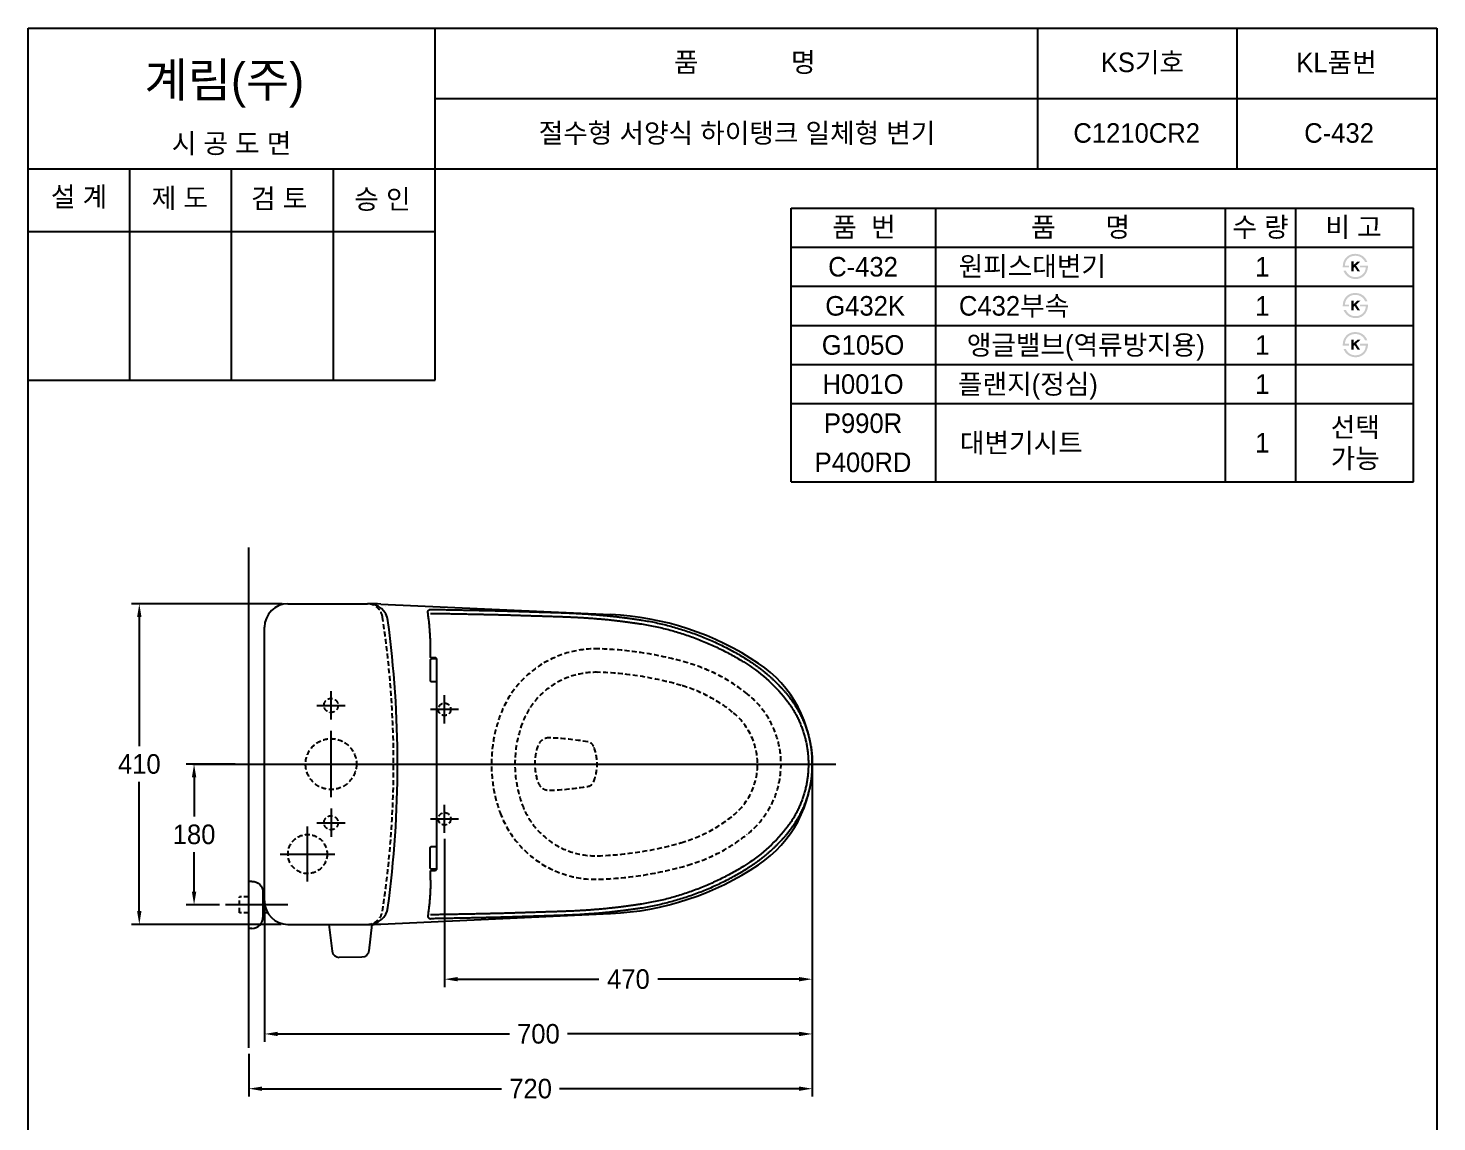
# Model space of a CAD drawing. Header units: millimetres. Extents: x 0 to 1800, y -67 to 2530.
# Drawn here: x 0 to 1800, y 1132 to 2530 of the extents above; entities that cross this region are included whole.
import ezdxf
from ezdxf.enums import TextEntityAlignment as Align
from ezdxf.lldxf.tags import DXFTag

# ---------------------------------------------------------------- set-up
doc = ezdxf.new("R2010")
doc.units = ezdxf.units.MM
doc.linetypes.add('DASHED2', pattern=[9.525, 6.35, -3.175])
for name, color, linetype in [('TEXT', 7, 'Continuous'), ('내부선 및 부속', 4, 'Continuous'), ('도각라인', 255, 'Continuous'), ('외형선', 3, 'Continuous'), ('점선', 6, 'DASHED2'), ('중심선', 1, 'DASHED'), ('치수선', 7, 'Continuous')]:
    doc.layers.add(name, color=color, linetype=linetype)
doc.styles.add('____', font='')
doc.styles.add('타이틀', font='H2GTRM.TTF', dxfattribs={"height": 25})
doc.styles.get('____').set_extended_font_data('굴림')
tags = doc.linetypes.add('DASHDOT', pattern=[70, 31, -13, 13, -13]).pattern_tags.tags
tags[10:11] = [DXFTag(74, 4), DXFTag(75, 0), DXFTag(340, '0'), DXFTag(46, 0.0), DXFTag(50, 0.0), DXFTag(44, 0.0), DXFTag(45, 0.0)]
tags[8:9] = [DXFTag(74, 4), DXFTag(75, 0), DXFTag(340, '0'), DXFTag(46, 0.0), DXFTag(50, 0.0), DXFTag(44, 0.0), DXFTag(45, 0.0)]
tags[6:7] = [DXFTag(74, 4), DXFTag(75, 0), DXFTag(340, '0'), DXFTag(46, 0.0), DXFTag(50, 0.0), DXFTag(44, 0.0), DXFTag(45, 0.0)]
tags[4:5] = [DXFTag(74, 4), DXFTag(75, 0), DXFTag(340, '0'), DXFTag(46, 0.0), DXFTag(50, 0.0), DXFTag(44, 0.0), DXFTag(45, 0.0)]
tags = doc.linetypes.add('DASHED', pattern=[25.72, 12.86, -12.86]).pattern_tags.tags
tags[6:7] = [DXFTag(74, 4), DXFTag(75, 0), DXFTag(340, '0'), DXFTag(46, 0.0), DXFTag(50, 0.0), DXFTag(44, 0.0), DXFTag(45, 0.0)]
tags[4:5] = [DXFTag(74, 4), DXFTag(75, 0), DXFTag(340, '0'), DXFTag(46, 0.0), DXFTag(50, 0.0), DXFTag(44, 0.0), DXFTag(45, 0.0)]
doc.dimstyles.new('MSADIM', dxfattribs={"dimtxt": 33, "dimasz": 17, "dimexe": 10, "dimexo": 7.5, "dimgap": 10, "dimtad": 0, "dimtih": 1, "dimtoh": 1, "dimdec": 0, "dimzin": 1, "dimdsep": 46, "dimtxsty": '____', "dimcen": 11.25, "dimadec": 0, "dimazin": 0, "dimtfac": 1, "dimtdec": 0, "dimtix": 1, "dimtmove": 0, "dimatfit": 3, "dimfxl": 1, "dimtolj": 1, "dimtzin": 1, "dimarcsym": 0})

# ---------------------------------------------------------------- blocks, each defined once
blk = doc.blocks.new('*D13')
at = {"layer": '치수선', "color": 0, "linetype": 'Continuous', "lineweight": -2, "transparency": 16777216}
for p, q in [((264.5, 1589.2), (202, 1589.2)), ((212, 1572.2), (212, 1522.1)), ((212, 1426.2), (212, 1476.4)), ((244.5, 1409.2), (202, 1409.2))]:
    blk.add_line(p, q, dxfattribs=at)
at = {"layer": '치수선', "color": 0, "linetype": 'Continuous', "transparency": 16777216}
for points in [[(209.2, 1572.2), (214.8, 1572.2), (212, 1589.2)], [(209.2, 1426.2), (214.8, 1426.2), (212, 1409.2)]]:
    blk.add_solid(points, dxfattribs=at)
at = {"layer": '치수선', "color": 0, "linetype": 'Continuous', "transparency": 16777216, "insert": (212, 1499.2), "char_height": 25, "attachment_point": 5, "style": '____'}
blk.add_mtext('\\A1;180', dxfattribs=at)
blk = doc.blocks.new('*D7')
at = {"layer": '치수선', "color": 0, "linetype": 'Continuous', "lineweight": -2, "transparency": 16777216}
for p, q in [((324.5, 1794.2), (132, 1794.2)), ((142, 1777.2), (142, 1612.1)), ((142, 1401.2), (142, 1566.4)), ((323.1, 1384.2), (132, 1384.2))]:
    blk.add_line(p, q, dxfattribs=at)
at = {"layer": '치수선', "color": 0, "linetype": 'Continuous', "transparency": 16777216}
for points in [[(139.2, 1777.2), (144.8, 1777.2), (142, 1794.2)], [(139.2, 1401.2), (144.8, 1401.2), (142, 1384.2)]]:
    blk.add_solid(points, dxfattribs=at)
at = {"layer": '치수선', "color": 0, "linetype": 'Continuous', "transparency": 16777216, "insert": (142, 1589.2), "char_height": 25, "attachment_point": 5, "style": '____'}
blk.add_mtext('\\A1;410', dxfattribs=at)
blk = doc.blocks.new('*D8')
at = {"layer": '치수선', "color": 0, "linetype": 'Continuous', "lineweight": -2, "transparency": 16777216}
for p, q in [((1002, 1581.7), (1002, 1304.2)), ((532, 1493.7), (532, 1304.2)), ((549, 1314.2), (729.3, 1314.2)), ((985, 1314.2), (804.7, 1314.2))]:
    blk.add_line(p, q, dxfattribs=at)
at = {"layer": '치수선', "color": 0, "linetype": 'Continuous', "transparency": 16777216}
for points in [[(549, 1317), (549, 1311.4), (532, 1314.2)], [(985, 1317), (985, 1311.4), (1002, 1314.2)]]:
    blk.add_solid(points, dxfattribs=at)
at = {"layer": '치수선', "color": 0, "linetype": 'Continuous', "transparency": 16777216, "insert": (767, 1314.2), "char_height": 25, "attachment_point": 5, "style": '____'}
blk.add_mtext('\\A1;470', dxfattribs=at)
blk = doc.blocks.new('*D9')
at = {"layer": '치수선', "color": 0, "linetype": 'Continuous', "lineweight": -2, "transparency": 16777216}
for p, q in [((1002, 1581.7), (1002, 1234.2)), ((302, 1406.7), (302, 1234.2)), ((319, 1244.2), (614.9, 1244.2)), ((985, 1244.2), (689.1, 1244.2))]:
    blk.add_line(p, q, dxfattribs=at)
at = {"layer": '치수선', "color": 0, "linetype": 'Continuous', "transparency": 16777216}
for points in [[(319, 1247), (319, 1241.4), (302, 1244.2)], [(985, 1247), (985, 1241.4), (1002, 1244.2)]]:
    blk.add_solid(points, dxfattribs=at)
at = {"layer": '치수선', "color": 0, "linetype": 'Continuous', "transparency": 16777216, "insert": (652, 1244.2), "char_height": 25, "attachment_point": 5, "style": '____'}
blk.add_mtext('\\A1;700', dxfattribs=at)
blk = doc.blocks.new('*D10')
at = {"layer": '치수선', "color": 0, "linetype": 'Continuous', "lineweight": -2, "transparency": 16777216}
for p, q in [((1002, 1581.7), (1002, 1164.2)), ((282, 1218.9), (282, 1164.2)), ((299, 1174.2), (604.9, 1174.2)), ((985, 1174.2), (679.1, 1174.2))]:
    blk.add_line(p, q, dxfattribs=at)
at = {"layer": '치수선', "color": 0, "linetype": 'Continuous', "transparency": 16777216}
for points in [[(299, 1177), (299, 1171.4), (282, 1174.2)], [(985, 1177), (985, 1171.4), (1002, 1174.2)]]:
    blk.add_solid(points, dxfattribs=at)
at = {"layer": '치수선', "color": 0, "linetype": 'Continuous', "transparency": 16777216, "insert": (642, 1174.2), "char_height": 25, "attachment_point": 5, "style": '____'}
blk.add_mtext('\\A1;720', dxfattribs=at)

msp = doc.modelspace()

# ---------------------------------------------------------------- hatches: boundary and pattern name
at = {"layer": 'TEXT'}
for points in [[(1679.9, 2224.2), (1679.8, 2224.6), (1679.8, 2225), (1679.8, 2225.4), (1679.8, 2225.8), (1679.8, 2226.2), (1679.9, 2226.6), (1679.9, 2227), (1679.9, 2227.4), (1680, 2227.8), (1680, 2228.2), (1680.1, 2228.6), (1680.2, 2229), (1680.3, 2229.4), (1680.4, 2229.8), (1680.5, 2230.1), (1680.6, 2230.5), (1680.7, 2230.9), (1680.8, 2231.3), (1681, 2231.7), (1681.1, 2232), (1681.3, 2232.4), (1681.4, 2232.7), (1681.6, 2233.1), (1681.8, 2233.4), (1682, 2233.8), (1682.1, 2234.1), (1682.4, 2234.4), (1682.6, 2234.8), (1682.8, 2235.1), (1683, 2235.4), (1683.2, 2235.7), (1683.8, 2236.3), (1684, 2236.6), (1684.3, 2236.9), (1684.6, 2237.2), (1684.9, 2237.5), (1685.2, 2237.8), (1685.5, 2238), (1685.8, 2238.3), (1686.1, 2238.5), (1686.4, 2238.7), (1686.8, 2239), (1687.1, 2239.2), (1687.4, 2239.4), (1687.8, 2239.6), (1688.2, 2239.8), (1688.5, 2239.9), (1688.9, 2240.1), (1689.3, 2240.3), (1689.7, 2240.5), (1690.2, 2240.6), (1690.6, 2240.7), (1691, 2240.9), (1691.5, 2241), (1691.9, 2241.1), (1692.4, 2241.2), (1692.8, 2241.2), (1693.3, 2241.3), (1693.8, 2241.4), (1694.2, 2241.4), (1694.7, 2241.4), (1695.2, 2241.5), (1695.7, 2241.5), (1696.5, 2241.5), (1696.8, 2241.4), (1697.2, 2241.4), (1697.6, 2241.4), (1697.9, 2241.3), (1698.3, 2241.3), (1698.6, 2241.2), (1699, 2241.2), (1699.3, 2241.1), (1699.7, 2241), (1700, 2241), (1700.4, 2240.9), (1700.7, 2240.8), (1701, 2240.7), (1701.4, 2240.6), (1701.7, 2240.5), (1702, 2240.4), (1702.3, 2240.2), (1702.6, 2240.1), (1702.9, 2240), (1703.2, 2239.8), (1703.5, 2239.7), (1703.8, 2239.5), (1704.1, 2239.4), (1704.4, 2239.2), (1704.7, 2239), (1705, 2238.9), (1705.2, 2238.7), (1705.5, 2238.5), (1705.8, 2238.3), (1706.1, 2238.1), (1706.5, 2237.7), (1706.9, 2237.4), (1707.3, 2237), (1707.7, 2236.6), (1708, 2236.2), (1708.4, 2235.8), (1708.7, 2235.4), (1709.1, 2234.9), (1709.4, 2234.5), (1709.7, 2234), (1710, 2233.5), (1710.3, 2233), (1710.5, 2232.5), (1710.8, 2232), (1711, 2231.5), (1711.3, 2230.9), (1711.3, 2230.9), (1708.2, 2230.9), (1708.2, 2230.9), (1708.1, 2231.1), (1708, 2231.3), (1708, 2231.4), (1707.9, 2231.6), (1707.8, 2231.8), (1707.7, 2232), (1707.7, 2232.1), (1707.6, 2232.3), (1707.5, 2232.5), (1707.4, 2232.6), (1707.3, 2232.8), (1707.2, 2233), (1707.1, 2233.1), (1707, 2233.3), (1706.9, 2233.5), (1706.7, 2233.6), (1706.6, 2233.8), (1706.5, 2233.9), (1706.2, 2234.3), (1705.9, 2234.6), (1705.6, 2234.9), (1705.3, 2235.2), (1705, 2235.5), (1704.7, 2235.8), (1704.3, 2236.1), (1704.1, 2236.3), (1703.8, 2236.4), (1703.6, 2236.6), (1703.4, 2236.8), (1703.1, 2236.9), (1702.9, 2237.1), (1702.6, 2237.2), (1702.4, 2237.4), (1702.2, 2237.5), (1701.9, 2237.6), (1701.7, 2237.7), (1701.4, 2237.8), (1701.2, 2238), (1700.9, 2238.1), (1700.6, 2238.2), (1700.4, 2238.3), (1700.1, 2238.3), (1699.9, 2238.4), (1699.6, 2238.5), (1699.3, 2238.6), (1699.1, 2238.6), (1698.8, 2238.7), (1698.5, 2238.7), (1698.2, 2238.8), (1698, 2238.8), (1697.7, 2238.9), (1697.4, 2238.9), (1697.1, 2238.9), (1696.8, 2239), (1696.5, 2239), (1696.3, 2239), (1696, 2239), (1695.6, 2239), (1695.3, 2239), (1694.9, 2238.9), (1694.6, 2238.9), (1694.3, 2238.9), (1693.9, 2238.9), (1693.6, 2238.8), (1693.3, 2238.8), (1693, 2238.7), (1692.7, 2238.7), (1692.3, 2238.6), (1692, 2238.5), (1691.7, 2238.4), (1691.4, 2238.3), (1691.1, 2238.2), (1690.9, 2238.1), (1690.6, 2238), (1690.3, 2237.9), (1690, 2237.8), (1689.7, 2237.7), (1689.4, 2237.5), (1689.2, 2237.4), (1688.9, 2237.3), (1688.7, 2237.1), (1688.4, 2236.9), (1688.1, 2236.8), (1687.9, 2236.6), (1687.6, 2236.4), (1687.4, 2236.2), (1687.2, 2236), (1686.9, 2235.8), (1686.7, 2235.6), (1686.5, 2235.4), (1686.2, 2235.2), (1686, 2235), (1685.8, 2234.7), (1685.6, 2234.5), (1685.4, 2234.3), (1685.2, 2234), (1685, 2233.8), (1684.8, 2233.5), (1684.7, 2233.3), (1684.5, 2233), (1684.3, 2232.7), (1684.2, 2232.5), (1684, 2232.2), (1683.9, 2231.9), (1683.8, 2231.6), (1683.7, 2231.3), (1683.5, 2231.1), (1683.4, 2230.8), (1683.3, 2230.5), (1683.2, 2230.2), (1683.1, 2229.8), (1683, 2229.5), (1683, 2229.2), (1682.9, 2228.9), (1682.8, 2228.6), (1682.8, 2228.2), (1682.7, 2227.9), (1682.7, 2227.6), (1682.7, 2227.2), (1682.6, 2226.9), (1682.6, 2226.5), (1682.6, 2226.5), (1687.8, 2226.5), (1687.8, 2226.5), (1687.8, 2226.5), (1687.8, 2224.2), (1687.8, 2224.2), (1687.8, 2224.2), (1679.9, 2224.2)], [(1712, 2226.5), (1712, 2226.1), (1712, 2225.6), (1712, 2225.2), (1712, 2224.8), (1711.9, 2224.3), (1711.9, 2223.9), (1711.9, 2223.5), (1711.8, 2223.1), (1711.7, 2222.7), (1711.6, 2222.2), (1711.6, 2221.8), (1711.5, 2221.4), (1711.3, 2221), (1711.2, 2220.6), (1711.1, 2220.2), (1711, 2219.8), (1710.8, 2219.4), (1710.7, 2219), (1710.5, 2218.7), (1710.4, 2218.3), (1710.2, 2217.9), (1710, 2217.6), (1709.8, 2217.2), (1709.6, 2216.9), (1709.4, 2216.5), (1709.2, 2216.2), (1709, 2215.9), (1708.8, 2215.5), (1708.5, 2215.2), (1708.3, 2214.9), (1708, 2214.6), (1707.8, 2214.3), (1707.5, 2214), (1707.2, 2213.7), (1707, 2213.5), (1706.7, 2213.2), (1706.4, 2212.9), (1706.1, 2212.7), (1705.8, 2212.4), (1705.5, 2212.2), (1705.2, 2212), (1704.8, 2211.8), (1704.5, 2211.6), (1704.2, 2211.4), (1703.8, 2211.2), (1703.5, 2211), (1703.1, 2210.8), (1702.8, 2210.7), (1702.4, 2210.5), (1702.1, 2210.3), (1701.7, 2210.2), (1701.3, 2210.1), (1700.9, 2209.9), (1700.5, 2209.8), (1700.2, 2209.7), (1699.8, 2209.6), (1699.4, 2209.6), (1699, 2209.5), (1698.6, 2209.4), (1698.2, 2209.4), (1697.8, 2209.4), (1697.4, 2209.3), (1697, 2209.3), (1696.6, 2209.3), (1695.9, 2209.3), (1695.3, 2209.3), (1694.6, 2209.4), (1694, 2209.5), (1693.3, 2209.5), (1693, 2209.6), (1692.7, 2209.7), (1692.4, 2209.7), (1692.1, 2209.8), (1691.8, 2209.9), (1691.5, 2209.9), (1691.2, 2210), (1691, 2210.1), (1690.7, 2210.2), (1690.4, 2210.3), (1690.1, 2210.4), (1689.8, 2210.5), (1689.5, 2210.6), (1689.3, 2210.7), (1689, 2210.9), (1688.7, 2211), (1688.5, 2211.1), (1688.2, 2211.3), (1687.9, 2211.4), (1687.7, 2211.6), (1687.4, 2211.7), (1686.9, 2212), (1686.6, 2212.2), (1686.4, 2212.4), (1686.1, 2212.6), (1685.9, 2212.8), (1685.6, 2213), (1685.4, 2213.2), (1685.1, 2213.4), (1684.9, 2213.6), (1684.7, 2213.8), (1684.5, 2214.1), (1684.2, 2214.3), (1684, 2214.5), (1683.8, 2214.8), (1683.6, 2215), (1683.4, 2215.2), (1683.2, 2215.5), (1683, 2215.8), (1682.8, 2216), (1682.6, 2216.3), (1682.5, 2216.6), (1682.3, 2216.8), (1682.1, 2217.1), (1681.9, 2217.4), (1681.8, 2217.7), (1681.6, 2218), (1681.5, 2218.3), (1681.3, 2218.6), (1681, 2219.2), (1680.8, 2219.9), (1680.8, 2219.9), (1683.7, 2219.9), (1683.7, 2219.9), (1683.9, 2219.4), (1684.2, 2219), (1684.4, 2218.6), (1684.6, 2218.2), (1684.9, 2217.9), (1685.1, 2217.5), (1685.4, 2217.1), (1685.7, 2216.8), (1685.9, 2216.5), (1686.2, 2216.1), (1686.5, 2215.8), (1686.8, 2215.5), (1687.1, 2215.2), (1687.4, 2215), (1687.7, 2214.7), (1688, 2214.5), (1688.2, 2214.3), (1688.4, 2214.1), (1688.7, 2214), (1688.9, 2213.8), (1689.1, 2213.7), (1689.4, 2213.5), (1689.6, 2213.4), (1689.9, 2213.2), (1690.1, 2213.1), (1690.4, 2213), (1690.6, 2212.9), (1690.9, 2212.8), (1691.1, 2212.7), (1691.4, 2212.6), (1691.7, 2212.5), (1691.9, 2212.4), (1692.2, 2212.3), (1692.5, 2212.3), (1692.7, 2212.2), (1693, 2212.1), (1693.3, 2212.1), (1693.6, 2212), (1693.9, 2212), (1694.2, 2212), (1694.5, 2211.9), (1694.8, 2211.9), (1695.1, 2211.9), (1695.4, 2211.9), (1695.7, 2211.9), (1696, 2211.9), (1696.3, 2211.9), (1697.1, 2211.9), (1697.4, 2211.9), (1697.7, 2212), (1698, 2212), (1698.2, 2212), (1698.5, 2212), (1698.7, 2212.1), (1699, 2212.1), (1699.3, 2212.2), (1699.5, 2212.2), (1699.8, 2212.3), (1700, 2212.4), (1700.3, 2212.5), (1700.5, 2212.5), (1700.8, 2212.6), (1701, 2212.7), (1701.3, 2212.8), (1701.5, 2212.9), (1701.8, 2213), (1702, 2213.1), (1702.3, 2213.3), (1702.5, 2213.4), (1702.7, 2213.5), (1703, 2213.7), (1703.2, 2213.8), (1703.4, 2213.9), (1703.7, 2214.1), (1703.9, 2214.3), (1704.1, 2214.4), (1704.3, 2214.6), (1704.6, 2214.8), (1704.8, 2215), (1705.1, 2215.2), (1705.3, 2215.4), (1705.6, 2215.7), (1705.8, 2215.9), (1706, 2216.1), (1706.2, 2216.4), (1706.4, 2216.6), (1706.6, 2216.9), (1706.8, 2217.1), (1707, 2217.4), (1707.2, 2217.7), (1707.3, 2218), (1707.5, 2218.2), (1707.7, 2218.5), (1707.8, 2218.8), (1708, 2219.1), (1708.1, 2219.4), (1708.2, 2219.7), (1708.3, 2220), (1708.4, 2220.4), (1708.6, 2220.7), (1708.7, 2221), (1708.7, 2221.3), (1708.8, 2221.7), (1708.9, 2222), (1709, 2222.4), (1709, 2222.7), (1709.1, 2223.1), (1709.1, 2223.4), (1709.2, 2223.8), (1709.2, 2224.2), (1709.2, 2224.2), (1701.8, 2224.2), (1701.8, 2224.2), (1701.8, 2224.2), (1701.8, 2226.5), (1701.8, 2226.5), (1701.8, 2226.5), (1712, 2226.5)], [(1693.6, 2227.2), (1698.4, 2231.6), (1702.3, 2231.6), (1696.9, 2226.6), (1701.9, 2219.1), (1698.6, 2219.1), (1695, 2224.8), (1693.6, 2223.6), (1693.6, 2219.1), (1690.7, 2219.1), (1690.7, 2231.7), (1693.6, 2231.7)], [(1679.9, 2174.2), (1679.8, 2174.6), (1679.8, 2175), (1679.8, 2175.4), (1679.8, 2175.8), (1679.8, 2176.2), (1679.9, 2176.6), (1679.9, 2177), (1679.9, 2177.4), (1680, 2177.8), (1680, 2178.2), (1680.1, 2178.6), (1680.2, 2179), (1680.3, 2179.4), (1680.4, 2179.8), (1680.5, 2180.1), (1680.6, 2180.5), (1680.7, 2180.9), (1680.8, 2181.3), (1681, 2181.7), (1681.1, 2182), (1681.3, 2182.4), (1681.4, 2182.7), (1681.6, 2183.1), (1681.8, 2183.4), (1682, 2183.8), (1682.1, 2184.1), (1682.4, 2184.4), (1682.6, 2184.8), (1682.8, 2185.1), (1683, 2185.4), (1683.2, 2185.7), (1683.8, 2186.3), (1684, 2186.6), (1684.3, 2186.9), (1684.6, 2187.2), (1684.9, 2187.5), (1685.2, 2187.8), (1685.5, 2188), (1685.8, 2188.3), (1686.1, 2188.5), (1686.4, 2188.7), (1686.8, 2189), (1687.1, 2189.2), (1687.4, 2189.4), (1687.8, 2189.6), (1688.2, 2189.8), (1688.5, 2189.9), (1688.9, 2190.1), (1689.3, 2190.3), (1689.7, 2190.5), (1690.2, 2190.6), (1690.6, 2190.7), (1691, 2190.9), (1691.5, 2191), (1691.9, 2191.1), (1692.4, 2191.2), (1692.8, 2191.2), (1693.3, 2191.3), (1693.8, 2191.4), (1694.2, 2191.4), (1694.7, 2191.4), (1695.2, 2191.5), (1695.7, 2191.5), (1696.5, 2191.5), (1696.8, 2191.4), (1697.2, 2191.4), (1697.6, 2191.4), (1697.9, 2191.3), (1698.3, 2191.3), (1698.6, 2191.2), (1699, 2191.2), (1699.3, 2191.1), (1699.7, 2191), (1700, 2191), (1700.4, 2190.9), (1700.7, 2190.8), (1701, 2190.7), (1701.4, 2190.6), (1701.7, 2190.5), (1702, 2190.4), (1702.3, 2190.2), (1702.6, 2190.1), (1702.9, 2190), (1703.2, 2189.8), (1703.5, 2189.7), (1703.8, 2189.5), (1704.1, 2189.4), (1704.4, 2189.2), (1704.7, 2189), (1705, 2188.9), (1705.2, 2188.7), (1705.5, 2188.5), (1705.8, 2188.3), (1706.1, 2188.1), (1706.5, 2187.7), (1706.9, 2187.4), (1707.3, 2187), (1707.7, 2186.6), (1708, 2186.2), (1708.4, 2185.8), (1708.7, 2185.4), (1709.1, 2184.9), (1709.4, 2184.5), (1709.7, 2184), (1710, 2183.5), (1710.3, 2183), (1710.5, 2182.5), (1710.8, 2182), (1711, 2181.5), (1711.3, 2180.9), (1711.3, 2180.9), (1708.2, 2180.9), (1708.2, 2180.9), (1708.1, 2181.1), (1708, 2181.3), (1708, 2181.4), (1707.9, 2181.6), (1707.8, 2181.8), (1707.7, 2182), (1707.7, 2182.1), (1707.6, 2182.3), (1707.5, 2182.5), (1707.4, 2182.6), (1707.3, 2182.8), (1707.2, 2183), (1707.1, 2183.1), (1707, 2183.3), (1706.9, 2183.5), (1706.7, 2183.6), (1706.6, 2183.8), (1706.5, 2183.9), (1706.2, 2184.3), (1705.9, 2184.6), (1705.6, 2184.9), (1705.3, 2185.2), (1705, 2185.5), (1704.7, 2185.8), (1704.3, 2186.1), (1704.1, 2186.3), (1703.8, 2186.4), (1703.6, 2186.6), (1703.4, 2186.8), (1703.1, 2186.9), (1702.9, 2187.1), (1702.6, 2187.2), (1702.4, 2187.4), (1702.2, 2187.5), (1701.9, 2187.6), (1701.7, 2187.7), (1701.4, 2187.8), (1701.2, 2188), (1700.9, 2188.1), (1700.6, 2188.2), (1700.4, 2188.3), (1700.1, 2188.3), (1699.9, 2188.4), (1699.6, 2188.5), (1699.3, 2188.6), (1699.1, 2188.6), (1698.8, 2188.7), (1698.5, 2188.7), (1698.2, 2188.8), (1698, 2188.8), (1697.7, 2188.9), (1697.4, 2188.9), (1697.1, 2188.9), (1696.8, 2189), (1696.5, 2189), (1696.3, 2189), (1696, 2189), (1695.6, 2189), (1695.3, 2189), (1694.9, 2188.9), (1694.6, 2188.9), (1694.3, 2188.9), (1693.9, 2188.9), (1693.6, 2188.8), (1693.3, 2188.8), (1693, 2188.7), (1692.7, 2188.7), (1692.3, 2188.6), (1692, 2188.5), (1691.7, 2188.4), (1691.4, 2188.3), (1691.1, 2188.2), (1690.9, 2188.1), (1690.6, 2188), (1690.3, 2187.9), (1690, 2187.8), (1689.7, 2187.7), (1689.4, 2187.5), (1689.2, 2187.4), (1688.9, 2187.3), (1688.7, 2187.1), (1688.4, 2186.9), (1688.1, 2186.8), (1687.9, 2186.6), (1687.6, 2186.4), (1687.4, 2186.2), (1687.2, 2186), (1686.9, 2185.8), (1686.7, 2185.6), (1686.5, 2185.4), (1686.2, 2185.2), (1686, 2185), (1685.8, 2184.7), (1685.6, 2184.5), (1685.4, 2184.3), (1685.2, 2184), (1685, 2183.8), (1684.8, 2183.5), (1684.7, 2183.3), (1684.5, 2183), (1684.3, 2182.7), (1684.2, 2182.5), (1684, 2182.2), (1683.9, 2181.9), (1683.8, 2181.6), (1683.7, 2181.3), (1683.5, 2181.1), (1683.4, 2180.8), (1683.3, 2180.5), (1683.2, 2180.2), (1683.1, 2179.8), (1683, 2179.5), (1683, 2179.2), (1682.9, 2178.9), (1682.8, 2178.6), (1682.8, 2178.2), (1682.7, 2177.9), (1682.7, 2177.6), (1682.7, 2177.2), (1682.6, 2176.9), (1682.6, 2176.5), (1682.6, 2176.5), (1687.8, 2176.5), (1687.8, 2176.5), (1687.8, 2176.5), (1687.8, 2174.2), (1687.8, 2174.2), (1687.8, 2174.2), (1679.9, 2174.2)], [(1693.6, 2177.2), (1698.4, 2181.6), (1702.3, 2181.6), (1696.9, 2176.6), (1701.9, 2169.1), (1698.6, 2169.1), (1695, 2174.8), (1693.6, 2173.6), (1693.6, 2169.1), (1690.7, 2169.1), (1690.7, 2181.7), (1693.6, 2181.7)], [(1712, 2176.5), (1712, 2176.1), (1712, 2175.6), (1712, 2175.2), (1712, 2174.8), (1711.9, 2174.3), (1711.9, 2173.9), (1711.9, 2173.5), (1711.8, 2173.1), (1711.7, 2172.7), (1711.6, 2172.2), (1711.6, 2171.8), (1711.5, 2171.4), (1711.3, 2171), (1711.2, 2170.6), (1711.1, 2170.2), (1711, 2169.8), (1710.8, 2169.4), (1710.7, 2169), (1710.5, 2168.7), (1710.4, 2168.3), (1710.2, 2167.9), (1710, 2167.6), (1709.8, 2167.2), (1709.6, 2166.9), (1709.4, 2166.5), (1709.2, 2166.2), (1709, 2165.9), (1708.8, 2165.5), (1708.5, 2165.2), (1708.3, 2164.9), (1708, 2164.6), (1707.8, 2164.3), (1707.5, 2164), (1707.2, 2163.7), (1707, 2163.5), (1706.7, 2163.2), (1706.4, 2162.9), (1706.1, 2162.7), (1705.8, 2162.4), (1705.5, 2162.2), (1705.2, 2162), (1704.8, 2161.8), (1704.5, 2161.6), (1704.2, 2161.4), (1703.8, 2161.2), (1703.5, 2161), (1703.1, 2160.8), (1702.8, 2160.7), (1702.4, 2160.5), (1702.1, 2160.3), (1701.7, 2160.2), (1701.3, 2160.1), (1700.9, 2159.9), (1700.5, 2159.8), (1700.2, 2159.7), (1699.8, 2159.6), (1699.4, 2159.6), (1699, 2159.5), (1698.6, 2159.4), (1698.2, 2159.4), (1697.8, 2159.4), (1697.4, 2159.3), (1697, 2159.3), (1696.6, 2159.3), (1695.9, 2159.3), (1695.3, 2159.3), (1694.6, 2159.4), (1694, 2159.5), (1693.3, 2159.5), (1693, 2159.6), (1692.7, 2159.7), (1692.4, 2159.7), (1692.1, 2159.8), (1691.8, 2159.9), (1691.5, 2159.9), (1691.2, 2160), (1691, 2160.1), (1690.7, 2160.2), (1690.4, 2160.3), (1690.1, 2160.4), (1689.8, 2160.5), (1689.5, 2160.6), (1689.3, 2160.7), (1689, 2160.9), (1688.7, 2161), (1688.5, 2161.1), (1688.2, 2161.3), (1687.9, 2161.4), (1687.7, 2161.6), (1687.4, 2161.7), (1686.9, 2162), (1686.6, 2162.2), (1686.4, 2162.4), (1686.1, 2162.6), (1685.9, 2162.8), (1685.6, 2163), (1685.4, 2163.2), (1685.1, 2163.4), (1684.9, 2163.6), (1684.7, 2163.8), (1684.5, 2164.1), (1684.2, 2164.3), (1684, 2164.5), (1683.8, 2164.8), (1683.6, 2165), (1683.4, 2165.2), (1683.2, 2165.5), (1683, 2165.8), (1682.8, 2166), (1682.6, 2166.3), (1682.5, 2166.6), (1682.3, 2166.8), (1682.1, 2167.1), (1681.9, 2167.4), (1681.8, 2167.7), (1681.6, 2168), (1681.5, 2168.3), (1681.3, 2168.6), (1681, 2169.2), (1680.8, 2169.9), (1680.8, 2169.9), (1683.7, 2169.9), (1683.7, 2169.9), (1683.9, 2169.4), (1684.2, 2169), (1684.4, 2168.6), (1684.6, 2168.2), (1684.9, 2167.9), (1685.1, 2167.5), (1685.4, 2167.1), (1685.7, 2166.8), (1685.9, 2166.5), (1686.2, 2166.1), (1686.5, 2165.8), (1686.8, 2165.5), (1687.1, 2165.2), (1687.4, 2165), (1687.7, 2164.7), (1688, 2164.5), (1688.2, 2164.3), (1688.4, 2164.1), (1688.7, 2164), (1688.9, 2163.8), (1689.1, 2163.7), (1689.4, 2163.5), (1689.6, 2163.4), (1689.9, 2163.2), (1690.1, 2163.1), (1690.4, 2163), (1690.6, 2162.9), (1690.9, 2162.8), (1691.1, 2162.7), (1691.4, 2162.6), (1691.7, 2162.5), (1691.9, 2162.4), (1692.2, 2162.3), (1692.5, 2162.3), (1692.7, 2162.2), (1693, 2162.1), (1693.3, 2162.1), (1693.6, 2162), (1693.9, 2162), (1694.2, 2162), (1694.5, 2161.9), (1694.8, 2161.9), (1695.1, 2161.9), (1695.4, 2161.9), (1695.7, 2161.9), (1696, 2161.9), (1696.3, 2161.9), (1697.1, 2161.9), (1697.4, 2161.9), (1697.7, 2162), (1698, 2162), (1698.2, 2162), (1698.5, 2162), (1698.7, 2162.1), (1699, 2162.1), (1699.3, 2162.2), (1699.5, 2162.2), (1699.8, 2162.3), (1700, 2162.4), (1700.3, 2162.5), (1700.5, 2162.5), (1700.8, 2162.6), (1701, 2162.7), (1701.3, 2162.8), (1701.5, 2162.9), (1701.8, 2163), (1702, 2163.1), (1702.3, 2163.3), (1702.5, 2163.4), (1702.7, 2163.5), (1703, 2163.7), (1703.2, 2163.8), (1703.4, 2163.9), (1703.7, 2164.1), (1703.9, 2164.3), (1704.1, 2164.4), (1704.3, 2164.6), (1704.6, 2164.8), (1704.8, 2165), (1705.1, 2165.2), (1705.3, 2165.4), (1705.6, 2165.7), (1705.8, 2165.9), (1706, 2166.1), (1706.2, 2166.4), (1706.4, 2166.6), (1706.6, 2166.9), (1706.8, 2167.1), (1707, 2167.4), (1707.2, 2167.7), (1707.3, 2168), (1707.5, 2168.2), (1707.7, 2168.5), (1707.8, 2168.8), (1708, 2169.1), (1708.1, 2169.4), (1708.2, 2169.7), (1708.3, 2170), (1708.4, 2170.4), (1708.6, 2170.7), (1708.7, 2171), (1708.7, 2171.3), (1708.8, 2171.7), (1708.9, 2172), (1709, 2172.4), (1709, 2172.7), (1709.1, 2173.1), (1709.1, 2173.4), (1709.2, 2173.8), (1709.2, 2174.2), (1709.2, 2174.2), (1701.8, 2174.2), (1701.8, 2174.2), (1701.8, 2174.2), (1701.8, 2176.5), (1701.8, 2176.5), (1701.8, 2176.5), (1712, 2176.5)], [(1679.9, 2124.2), (1679.8, 2124.6), (1679.8, 2125), (1679.8, 2125.4), (1679.8, 2125.8), (1679.8, 2126.2), (1679.9, 2126.6), (1679.9, 2127), (1679.9, 2127.4), (1680, 2127.8), (1680, 2128.2), (1680.1, 2128.6), (1680.2, 2129), (1680.3, 2129.4), (1680.4, 2129.8), (1680.5, 2130.1), (1680.6, 2130.5), (1680.7, 2130.9), (1680.8, 2131.3), (1681, 2131.7), (1681.1, 2132), (1681.3, 2132.4), (1681.4, 2132.7), (1681.6, 2133.1), (1681.8, 2133.4), (1682, 2133.8), (1682.1, 2134.1), (1682.4, 2134.4), (1682.6, 2134.8), (1682.8, 2135.1), (1683, 2135.4), (1683.2, 2135.7), (1683.8, 2136.3), (1684, 2136.6), (1684.3, 2136.9), (1684.6, 2137.2), (1684.9, 2137.5), (1685.2, 2137.8), (1685.5, 2138), (1685.8, 2138.3), (1686.1, 2138.5), (1686.4, 2138.7), (1686.8, 2139), (1687.1, 2139.2), (1687.4, 2139.4), (1687.8, 2139.6), (1688.2, 2139.8), (1688.5, 2139.9), (1688.9, 2140.1), (1689.3, 2140.3), (1689.7, 2140.5), (1690.2, 2140.6), (1690.6, 2140.7), (1691, 2140.9), (1691.5, 2141), (1691.9, 2141.1), (1692.4, 2141.2), (1692.8, 2141.2), (1693.3, 2141.3), (1693.8, 2141.4), (1694.2, 2141.4), (1694.7, 2141.4), (1695.2, 2141.5), (1695.7, 2141.5), (1696.5, 2141.5), (1696.8, 2141.4), (1697.2, 2141.4), (1697.6, 2141.4), (1697.9, 2141.3), (1698.3, 2141.3), (1698.6, 2141.2), (1699, 2141.2), (1699.3, 2141.1), (1699.7, 2141), (1700, 2141), (1700.4, 2140.9), (1700.7, 2140.8), (1701, 2140.7), (1701.4, 2140.6), (1701.7, 2140.5), (1702, 2140.4), (1702.3, 2140.2), (1702.6, 2140.1), (1702.9, 2140), (1703.2, 2139.8), (1703.5, 2139.7), (1703.8, 2139.5), (1704.1, 2139.4), (1704.4, 2139.2), (1704.7, 2139), (1705, 2138.9), (1705.2, 2138.7), (1705.5, 2138.5), (1705.8, 2138.3), (1706.1, 2138.1), (1706.5, 2137.7), (1706.9, 2137.4), (1707.3, 2137), (1707.7, 2136.6), (1708, 2136.2), (1708.4, 2135.8), (1708.7, 2135.4), (1709.1, 2134.9), (1709.4, 2134.5), (1709.7, 2134), (1710, 2133.5), (1710.3, 2133), (1710.5, 2132.5), (1710.8, 2132), (1711, 2131.5), (1711.3, 2130.9), (1711.3, 2130.9), (1708.2, 2130.9), (1708.2, 2130.9), (1708.1, 2131.1), (1708, 2131.3), (1708, 2131.4), (1707.9, 2131.6), (1707.8, 2131.8), (1707.7, 2132), (1707.7, 2132.1), (1707.6, 2132.3), (1707.5, 2132.5), (1707.4, 2132.6), (1707.3, 2132.8), (1707.2, 2133), (1707.1, 2133.1), (1707, 2133.3), (1706.9, 2133.5), (1706.7, 2133.6), (1706.6, 2133.8), (1706.5, 2133.9), (1706.2, 2134.3), (1705.9, 2134.6), (1705.6, 2134.9), (1705.3, 2135.2), (1705, 2135.5), (1704.7, 2135.8), (1704.3, 2136.1), (1704.1, 2136.3), (1703.8, 2136.4), (1703.6, 2136.6), (1703.4, 2136.8), (1703.1, 2136.9), (1702.9, 2137.1), (1702.6, 2137.2), (1702.4, 2137.4), (1702.2, 2137.5), (1701.9, 2137.6), (1701.7, 2137.7), (1701.4, 2137.8), (1701.2, 2138), (1700.9, 2138.1), (1700.6, 2138.2), (1700.4, 2138.3), (1700.1, 2138.3), (1699.9, 2138.4), (1699.6, 2138.5), (1699.3, 2138.6), (1699.1, 2138.6), (1698.8, 2138.7), (1698.5, 2138.7), (1698.2, 2138.8), (1698, 2138.8), (1697.7, 2138.9), (1697.4, 2138.9), (1697.1, 2138.9), (1696.8, 2139), (1696.5, 2139), (1696.3, 2139), (1696, 2139), (1695.6, 2139), (1695.3, 2139), (1694.9, 2138.9), (1694.6, 2138.9), (1694.3, 2138.9), (1693.9, 2138.9), (1693.6, 2138.8), (1693.3, 2138.8), (1693, 2138.7), (1692.7, 2138.7), (1692.3, 2138.6), (1692, 2138.5), (1691.7, 2138.4), (1691.4, 2138.3), (1691.1, 2138.2), (1690.9, 2138.1), (1690.6, 2138), (1690.3, 2137.9), (1690, 2137.8), (1689.7, 2137.7), (1689.4, 2137.5), (1689.2, 2137.4), (1688.9, 2137.3), (1688.7, 2137.1), (1688.4, 2136.9), (1688.1, 2136.8), (1687.9, 2136.6), (1687.6, 2136.4), (1687.4, 2136.2), (1687.2, 2136), (1686.9, 2135.8), (1686.7, 2135.6), (1686.5, 2135.4), (1686.2, 2135.2), (1686, 2135), (1685.8, 2134.7), (1685.6, 2134.5), (1685.4, 2134.3), (1685.2, 2134), (1685, 2133.8), (1684.8, 2133.5), (1684.7, 2133.3), (1684.5, 2133), (1684.3, 2132.7), (1684.2, 2132.5), (1684, 2132.2), (1683.9, 2131.9), (1683.8, 2131.6), (1683.7, 2131.3), (1683.5, 2131.1), (1683.4, 2130.8), (1683.3, 2130.5), (1683.2, 2130.2), (1683.1, 2129.8), (1683, 2129.5), (1683, 2129.2), (1682.9, 2128.9), (1682.8, 2128.6), (1682.8, 2128.2), (1682.7, 2127.9), (1682.7, 2127.6), (1682.7, 2127.2), (1682.6, 2126.9), (1682.6, 2126.5), (1682.6, 2126.5), (1687.8, 2126.5), (1687.8, 2126.5), (1687.8, 2126.5), (1687.8, 2124.2), (1687.8, 2124.2), (1687.8, 2124.2), (1679.9, 2124.2)], [(1712, 2126.5), (1712, 2126.1), (1712, 2125.6), (1712, 2125.2), (1712, 2124.8), (1711.9, 2124.3), (1711.9, 2123.9), (1711.9, 2123.5), (1711.8, 2123.1), (1711.7, 2122.7), (1711.6, 2122.2), (1711.6, 2121.8), (1711.5, 2121.4), (1711.3, 2121), (1711.2, 2120.6), (1711.1, 2120.2), (1711, 2119.8), (1710.8, 2119.4), (1710.7, 2119), (1710.5, 2118.7), (1710.4, 2118.3), (1710.2, 2117.9), (1710, 2117.6), (1709.8, 2117.2), (1709.6, 2116.9), (1709.4, 2116.5), (1709.2, 2116.2), (1709, 2115.9), (1708.8, 2115.5), (1708.5, 2115.2), (1708.3, 2114.9), (1708, 2114.6), (1707.8, 2114.3), (1707.5, 2114), (1707.2, 2113.7), (1707, 2113.5), (1706.7, 2113.2), (1706.4, 2112.9), (1706.1, 2112.7), (1705.8, 2112.4), (1705.5, 2112.2), (1705.2, 2112), (1704.8, 2111.8), (1704.5, 2111.6), (1704.2, 2111.4), (1703.8, 2111.2), (1703.5, 2111), (1703.1, 2110.8), (1702.8, 2110.7), (1702.4, 2110.5), (1702.1, 2110.3), (1701.7, 2110.2), (1701.3, 2110.1), (1700.9, 2109.9), (1700.5, 2109.8), (1700.2, 2109.7), (1699.8, 2109.6), (1699.4, 2109.6), (1699, 2109.5), (1698.6, 2109.4), (1698.2, 2109.4), (1697.8, 2109.4), (1697.4, 2109.3), (1697, 2109.3), (1696.6, 2109.3), (1695.9, 2109.3), (1695.3, 2109.3), (1694.6, 2109.4), (1694, 2109.5), (1693.3, 2109.5), (1693, 2109.6), (1692.7, 2109.7), (1692.4, 2109.7), (1692.1, 2109.8), (1691.8, 2109.9), (1691.5, 2109.9), (1691.2, 2110), (1691, 2110.1), (1690.7, 2110.2), (1690.4, 2110.3), (1690.1, 2110.4), (1689.8, 2110.5), (1689.5, 2110.6), (1689.3, 2110.7), (1689, 2110.9), (1688.7, 2111), (1688.5, 2111.1), (1688.2, 2111.3), (1687.9, 2111.4), (1687.7, 2111.6), (1687.4, 2111.7), (1686.9, 2112), (1686.6, 2112.2), (1686.4, 2112.4), (1686.1, 2112.6), (1685.9, 2112.8), (1685.6, 2113), (1685.4, 2113.2), (1685.1, 2113.4), (1684.9, 2113.6), (1684.7, 2113.8), (1684.5, 2114.1), (1684.2, 2114.3), (1684, 2114.5), (1683.8, 2114.8), (1683.6, 2115), (1683.4, 2115.2), (1683.2, 2115.5), (1683, 2115.8), (1682.8, 2116), (1682.6, 2116.3), (1682.5, 2116.6), (1682.3, 2116.8), (1682.1, 2117.1), (1681.9, 2117.4), (1681.8, 2117.7), (1681.6, 2118), (1681.5, 2118.3), (1681.3, 2118.6), (1681, 2119.2), (1680.8, 2119.9), (1680.8, 2119.9), (1683.7, 2119.9), (1683.7, 2119.9), (1683.9, 2119.4), (1684.2, 2119), (1684.4, 2118.6), (1684.6, 2118.2), (1684.9, 2117.9), (1685.1, 2117.5), (1685.4, 2117.1), (1685.7, 2116.8), (1685.9, 2116.5), (1686.2, 2116.1), (1686.5, 2115.8), (1686.8, 2115.5), (1687.1, 2115.2), (1687.4, 2115), (1687.7, 2114.7), (1688, 2114.5), (1688.2, 2114.3), (1688.4, 2114.1), (1688.7, 2114), (1688.9, 2113.8), (1689.1, 2113.7), (1689.4, 2113.5), (1689.6, 2113.4), (1689.9, 2113.2), (1690.1, 2113.1), (1690.4, 2113), (1690.6, 2112.9), (1690.9, 2112.8), (1691.1, 2112.7), (1691.4, 2112.6), (1691.7, 2112.5), (1691.9, 2112.4), (1692.2, 2112.3), (1692.5, 2112.3), (1692.7, 2112.2), (1693, 2112.1), (1693.3, 2112.1), (1693.6, 2112), (1693.9, 2112), (1694.2, 2112), (1694.5, 2111.9), (1694.8, 2111.9), (1695.1, 2111.9), (1695.4, 2111.9), (1695.7, 2111.9), (1696, 2111.9), (1696.3, 2111.9), (1697.1, 2111.9), (1697.4, 2111.9), (1697.7, 2112), (1698, 2112), (1698.2, 2112), (1698.5, 2112), (1698.7, 2112.1), (1699, 2112.1), (1699.3, 2112.2), (1699.5, 2112.2), (1699.8, 2112.3), (1700, 2112.4), (1700.3, 2112.5), (1700.5, 2112.5), (1700.8, 2112.6), (1701, 2112.7), (1701.3, 2112.8), (1701.5, 2112.9), (1701.8, 2113), (1702, 2113.1), (1702.3, 2113.3), (1702.5, 2113.4), (1702.7, 2113.5), (1703, 2113.7), (1703.2, 2113.8), (1703.4, 2113.9), (1703.7, 2114.1), (1703.9, 2114.3), (1704.1, 2114.4), (1704.3, 2114.6), (1704.6, 2114.8), (1704.8, 2115), (1705.1, 2115.2), (1705.3, 2115.4), (1705.6, 2115.7), (1705.8, 2115.9), (1706, 2116.1), (1706.2, 2116.4), (1706.4, 2116.6), (1706.6, 2116.9), (1706.8, 2117.1), (1707, 2117.4), (1707.2, 2117.7), (1707.3, 2118), (1707.5, 2118.2), (1707.7, 2118.5), (1707.8, 2118.8), (1708, 2119.1), (1708.1, 2119.4), (1708.2, 2119.7), (1708.3, 2120), (1708.4, 2120.4), (1708.6, 2120.7), (1708.7, 2121), (1708.7, 2121.3), (1708.8, 2121.7), (1708.9, 2122), (1709, 2122.4), (1709, 2122.7), (1709.1, 2123.1), (1709.1, 2123.4), (1709.2, 2123.8), (1709.2, 2124.2), (1709.2, 2124.2), (1701.8, 2124.2), (1701.8, 2124.2), (1701.8, 2124.2), (1701.8, 2126.5), (1701.8, 2126.5), (1701.8, 2126.5), (1712, 2126.5)], [(1693.6, 2127.2), (1698.4, 2131.6), (1702.3, 2131.6), (1696.9, 2126.6), (1701.9, 2119.1), (1698.6, 2119.1), (1695, 2124.8), (1693.6, 2123.6), (1693.6, 2119.1), (1690.7, 2119.1), (1690.7, 2131.7), (1693.6, 2131.7)]]:
    msp.add_hatch(color=256, dxfattribs=at).paths.add_polyline_path(points, flags=0)

# ---------------------------------------------------------------- linework, layer by layer
at = {"layer": '내부선 및 부속', "linetype": 'Continuous'}
for p, q in [((520, 1725.1), (516.1, 1725.1)), ((516.1, 1453.3), (520, 1453.3)), ((286, 1439.2), (282, 1439.2)), ((300, 1425.2), (300, 1393.2)), ((302, 1419.5), (300, 1419.5)), ((306.2, 1399), (300, 1399)), ((286, 1379.2), (282, 1379.2)), ((384.1, 1384.2), (388.5, 1350)), ((439.3, 1384.3), (435.4, 1350.3)), ((426.5, 1342.3), (397.5, 1342.1))]:
    msp.add_line(p, q, dxfattribs=at)
at = {"layer": '내부선 및 부속', "linetype": 'Continuous', "flags": 128}
for points in [[(286, 1439.2, -0.414214), (300, 1425.2)], [(435.4, 1350.3, -0.379025), (426.5, 1342.3)]]:
    msp.add_lwpolyline(points, format="xyb", dxfattribs=at)
at = {"layer": '내부선 및 부속', "linetype": 'Continuous'}
for centre, radius, start, end in [((286, 1393.2), 14, 270, 360), ((397.4, 1351.1), 9, 187.3283, 270.36)]:
    msp.add_arc(centre, radius, start, end, dxfattribs=at)
for points, weights, knots in [([(510.7, 1782.9), (510.4, 1784.5), (511.5, 1785.7), (512.6, 1786.9), (514.2, 1786.9)], [1, 0.907059729099, 1, 0.907059729099, 1], [0, 0, 0, 0.5, 0.5, 1, 1, 1]), ([(515.7, 1694.6), (515.6, 1694.6), (516.8, 1694.6), (518.6, 1694.6), (522.3, 1694.6)], [0.9482640028, 0.949538350105, 1, 0.929941475391, 0.954692542553], [0, 0, 0, 0.418699, 0.418699, 1, 1, 1]), ([(967.9, 1672.6), (997, 1636), (997, 1589.2), (997, 1542.4), (967.9, 1505.8)], [1, 0.944423437119, 0.999999940395, 0.944423437119, 1], [0, 0, 0, 0.5, 0.5, 1, 1, 1]), ([(515.7, 1483.8), (515.6, 1483.8), (516.8, 1483.8), (518.6, 1483.8), (522.3, 1483.8)], [0.9482640028, 0.949538350105, 1, 0.929941475391, 0.954692542553], [0, 0, 0, 0.418699, 0.418699, 1, 1, 1]), ([(510.7, 1395.6), (510.4, 1394), (511.5, 1392.7), (512.6, 1391.5), (514.2, 1391.5)], [1, 0.907059729099, 1, 0.907059729099, 1], [0, 0, 0, 0.5, 0.5, 1, 1, 1])]:
    msp.add_rational_spline(points, weights, degree=2, knots=knots, dxfattribs=at)
for points, weights in [([(514.1, 1737.9), (514.1, 1760.5), (510.7, 1782.9)], [1, 0.99722135067, 1]), ([(514.2, 1786.9), (546.3, 1786.4), (578.4, 1785.7)], [1, 0.999996960163, 1]), ([(694, 1782.2), (718.5, 1781.1), (742.8, 1778.6)], [1, 0.999597430229, 1]), ([(514.1, 1781.9), (546.2, 1781.4), (578.3, 1780.7)], [1, 0.999996960163, 1]), ([(693.8, 1777.2), (718.1, 1776.1), (742.3, 1773.7)], [1, 0.999597430229, 1]), ([(783.8, 1768.3), (854, 1757.1), (914.4, 1719.7)], [1, 0.980395138264, 1]), ([(784.5, 1773.2), (855.7, 1761.9), (917, 1723.9)], [1, 0.980395138264, 1]), ([(515.7, 1723.6), (513.7, 1723.6), (513.7, 1721.6)], [1, 0.707443773746, 1]), ([(515.1, 1725.1), (514.1, 1725.1), (514.1, 1726.1)], [1, 0.707206904888, 1]), ([(522.3, 1722.1), (522.5, 1724.7), (520, 1725.1)], [1, 0.737410187721, 1]), ([(513.7, 1696.6), (513.7, 1694.6), (515.7, 1694.6)], [1, 0.707616209984, 1]), ([(971.9, 1675.8), (1002, 1637.7), (1002, 1589.2)], [1, 0.944423437119, 0.999999940395]), ([(1002, 1589.2), (1002, 1540.7), (971.9, 1502.7)], [0.999999940395, 0.944423437119, 1]), ([(513.7, 1481.8), (513.7, 1483.8), (515.7, 1483.8)], [1, 0.707616209984, 1]), ([(914.4, 1458.7), (854, 1421.3), (783.8, 1410.2)], [1, 0.980395138264, 1]), ([(514.1, 1440.6), (514.1, 1417.9), (510.7, 1395.6)], [1, 0.99722135067, 1]), ([(515.7, 1454.8), (513.7, 1454.8), (513.7, 1456.8)], [1, 0.707443773746, 1]), ([(514.1, 1452.3), (514.1, 1453.3), (515.1, 1453.3)], [1, 0.707206904888, 1]), ([(520, 1453.3), (522.5, 1453.7), (522.3, 1456.3)], [1, 0.737410187721, 1]), ([(917, 1454.5), (855.7, 1416.5), (784.5, 1405.2)], [1, 0.980395138264, 1]), ([(742.3, 1404.8), (718.1, 1402.3), (693.8, 1401.2)], [1, 0.999597430229, 1]), ([(578.3, 1397.7), (546.2, 1397), (514.1, 1396.5)], [1, 0.999996960163, 1]), ([(578.4, 1392.7), (546.3, 1392), (514.2, 1391.5)], [1, 0.999996960163, 1]), ([(742.8, 1399.8), (718.5, 1397.3), (694, 1396.2)], [1, 0.999597430229, 1])]:
    msp.add_rational_spline(points, weights, degree=2, dxfattribs=at)
for points, degree in [([(578.4, 1785.7), (601.5, 1785.3), (624.6, 1784.7), (647.7, 1783.5), (670.9, 1783.3), (694, 1782.2)], 5), ([(578.3, 1780.7), (601.4, 1780.3), (624.4, 1779.7), (647.6, 1778.5), (670.7, 1778.3), (693.8, 1777.2)], 5), ([(742.3, 1773.7), (750.7, 1772.8), (758.9, 1771.9), (767.2, 1770.6), (775.5, 1769.6), (783.8, 1768.3)], 5), ([(742.8, 1778.6), (751.2, 1777.8), (759.6, 1776.8), (767.9, 1775.6), (776.2, 1774.5), (784.5, 1773.2)], 5), ([(514.1, 1726.1), (514.1, 1732), (514.1, 1737.9)], 2), ([(513.7, 1721.6), (513.7, 1709.1), (513.7, 1696.6)], 2), ([(516.1, 1725.1), (515.6, 1725.1), (515.1, 1725.1)], 2), ([(522, 1723.6), (518.8, 1723.6), (515.7, 1723.6)], 2), ([(522.3, 1589.2), (522.3, 1655.7), (522.3, 1722.1)], 2), ([(917, 1723.9), (929.4, 1716.2), (941.5, 1707.9), (952.2, 1697.5), (962.8, 1687.2), (971.9, 1675.8)], 5), ([(522.3, 1456.3), (522.3, 1522.8), (522.3, 1589.2)], 2), ([(971.9, 1502.7), (962.8, 1491.2), (952.2, 1481), (941.5, 1470.5), (929.4, 1462.2), (917, 1454.5)], 5), ([(513.7, 1456.8), (513.7, 1469.3), (513.7, 1481.8)], 2), ([(514.1, 1440.6), (514.1, 1446.4), (514.1, 1452.3)], 2), ([(515.1, 1453.3), (515.6, 1453.3), (516.1, 1453.3)], 2), ([(522, 1454.8), (518.8, 1454.8), (515.7, 1454.8)], 2), ([(783.8, 1410.2), (775.5, 1408.9), (767.2, 1407.8), (758.9, 1406.6), (750.7, 1405.6), (742.3, 1404.8)], 5), ([(784.5, 1405.2), (776.2, 1403.9), (767.9, 1402.8), (759.6, 1401.6), (751.2, 1400.7), (742.8, 1399.8)], 5), ([(693.8, 1401.2), (670.7, 1400.2), (647.6, 1399.9), (624.4, 1398.7), (601.4, 1398.2), (578.3, 1397.7)], 5), ([(694, 1396.2), (670.9, 1395.2), (647.7, 1394.9), (624.6, 1393.7), (601.5, 1393.2), (578.4, 1392.7)], 5)]:
    msp.add_open_spline(points, degree=degree, dxfattribs=at)
for points in [[(914.4, 1719.7), (924.6, 1713.4), (934.2, 1706.4), (943.2, 1698.5), (952.1, 1690.5), (960.7, 1681.8), (967.9, 1672.6)], [(967.9, 1505.8), (960.7, 1496.6), (952.1, 1487.9), (943.2, 1480), (934.2, 1472), (924.6, 1465.1), (914.4, 1458.7)]]:
    msp.add_open_spline(points, degree=3, knots=[0, 0, 0, 0, 0.5, 0.5, 0.5, 1, 1, 1, 1], dxfattribs=at)
at = {"layer": '도각라인', "color": 7}
for p, q in [((0, 0), (0, 2530)), ((0, 2530), (1800, 2530)), ((520, 2080), (520, 2530)), ((1290, 2350), (1290, 2530)), ((1545, 2350), (1545, 2530)), ((1800, 2530), (1800, 0)), ((520, 2440), (1800, 2440)), ((0, 2350), (1800, 2350)), ((130, 2080), (130, 2350)), ((260, 2080), (260, 2350)), ((390, 2080), (390, 2350)), ((975, 2050), (975, 2300)), ((975, 2300), (1770, 2300)), ((1160, 2050), (1160, 2300)), ((1530, 2050), (1530, 2300)), ((1620, 2050), (1620, 2300)), ((1770, 2050), (1770, 2300)), ((0, 2270), (520, 2270)), ((975, 2250), (1770, 2250)), ((975, 2200), (1770, 2200)), ((975, 2150), (1770, 2150)), ((975, 2100), (1770, 2100)), ((0, 2080), (520, 2080)), ((975, 1950), (975, 2050)), ((975, 2050), (1770, 2050)), ((1160, 1950), (1160, 2050)), ((1530, 1950), (1530, 2050)), ((1620, 1950), (1620, 2050)), ((1770, 1950), (1770, 2050)), ((975, 1950), (1770, 1950))]:
    msp.add_line(p, q, dxfattribs=at)
at = {"layer": '외형선', "linetype": 'Continuous'}
msp.add_line((282, 1226.4), (282, 1865.9), dxfattribs=at)
at = {"layer": '외형선'}
for p, q in [((332, 1794.2), (433.4, 1794.2)), ((450.6, 1793.8), (744.1, 1780.4)), ((457, 1791.1), (457, 1791.1)), ((302, 1414.2), (302, 1764.2)), ((450.6, 1384.6), (744.1, 1398.1)), ((332, 1384.2), (433.4, 1384.2))]:
    msp.add_line(p, q, dxfattribs=at)
for centre, radius, start, end in [((332, 1764.2), 30, 90, 180), ((433.4, 1419.2), 375, 87.3728, 90), ((434.9, 1769.2), 25, 7.7165, 90), ((-893.6, 1589.2), 1365.6, 352.2835, 7.7165), ((727.1, 1410.7), 370, 56.1092, 87.3728), ((847, 1589.2), 155, 303.8908, 56.1092), ((727.1, 1767.7), 370, 272.6272, 303.8908), ((332, 1414.2), 30, 180, 270), ((434.9, 1409.2), 25, 270, 352.2835), ((433.4, 1759.2), 375, 270, 272.6272)]:
    msp.add_arc(centre, radius, start, end, dxfattribs=at)
at = {"layer": '점선'}
for p, q in [((270, 1399), (270, 1419.5)), ((282, 1419.5), (270, 1419.5)), ((282, 1399), (270, 1399))]:
    msp.add_line(p, q, dxfattribs=at)
for centre, radius in [((387, 1664.2), 9), ((532, 1659.2), 8), ((387, 1589.2), 32.5), ((387, 1514.2), 9), ((532, 1519.2), 8), ((357, 1474.2), 25)]:
    msp.add_circle(centre, radius, dxfattribs=at)
for centre, radius, start, end in [((433, 1774.2), 20, 8.6505, 90), ((-783, 1589.2), 1250, 351.3495, 8.6505), ((725.1, 1606.5), 130, 88.3199, 159.7322), ((715.6, 1281.7), 455, 73.7496, 88.3199), ((781.3, 1507.3), 220, 51.2855, 73.7496), ((725.1, 1606.5), 100, 88.3199, 159.7322), ((715.6, 1281.7), 425, 73.7496, 88.3199), ((781.3, 1507.3), 190, 51.2855, 73.7496), ((847, 1589.2), 115, 309.6326, 51.2855), ((772, 1589.2), 180, 159.7322, 200.2678), ((772, 1589.2), 150, 159.7322, 200.2678), ((847, 1589.2), 85, 309.6326, 51.2855), ((665.7, 1607.8), 15, 87.5922, 160.2822), ((649.3, 1218.1), 405, 80.6608, 87.5922), ((717.4, 1589.2), 70, 160.2822, 199.7178), ((713.4, 1607.9), 10, 21.9192, 80.6608), ((667, 1589.2), 60, 338.0808, 21.9192), ((713.4, 1570.5), 10, 279.3392, 338.0808), ((665.7, 1570.7), 15, 199.7178, 272.4078), ((649.3, 1960.3), 405, 272.4078, 279.3392), ((725.1, 1571.9), 100, 200.2678, 271.6801), ((725.1, 1571.9), 130, 200.2678, 271.6801), ((781.3, 1671.1), 190, 286.2504, 308.7145), ((781.3, 1671.1), 220, 286.2504, 308.7145), ((715.6, 1896.8), 425, 271.6801, 286.2504), ((715.6, 1896.8), 455, 271.6801, 286.2504), ((433, 1404.2), 20, 270, 351.3495)]:
    msp.add_arc(centre, radius, start, end, dxfattribs=at)
at = {"layer": '중심선', "linetype": 'DASHDOT'}
for p, q in [((387, 1646.2), (387, 1682.2)), ((532, 1641.2), (532, 1677.2)), ((369, 1664.2), (405, 1664.2)), ((514, 1659.2), (550, 1659.2)), ((387, 1546.7), (387, 1631.7)), ((210.2, 1589.2), (1032, 1589.2)), ((387, 1532.2), (387, 1496.2)), ((532, 1501.2), (532, 1537.2)), ((369, 1514.2), (405, 1514.2)), ((514, 1519.2), (550, 1519.2)), ((357, 1439.2), (357, 1509.2)), ((322, 1474.2), (392, 1474.2)), ((332, 1409.2), (252, 1409.2))]:
    msp.add_line(p, q, dxfattribs=at)

# ---------------------------------------------------------------- texts
at = {"layer": 'TEXT', "style": '타이틀'}
for s, p in [('품             명', (915.7, 2486.4)), ('KS기호', (1423.8, 2486.3)), ('KL품번', (1671.8, 2486.1)), ('시 공 도 면', (259.9, 2382.7)), ('절수형 서양식 하이탱크 일체형 변기', (905.8, 2396)), ('C1210CR2', (1416.5, 2396)), ('C-432', (1675.1, 2396)), ('설 계', (65, 2314.6)), ('제 도', (193.8, 2312.9)), ('검 토', (320.8, 2312.3)), ('승 인', (452.7, 2311.4)), ('품  번', (1067.9, 2275.7)), ('품       명', (1344.8, 2275.7)), ('수 량', (1574.8, 2275.7)), ('비 고', (1693.6, 2275.7)), ('C-432', (1066.8, 2225)), ('원피스대변기', (1283.1, 2225.6)), ('1', (1577, 2225)), ('G432K', (1069.5, 2175)), ('C432부속', (1259.8, 2175)), ('1', (1577, 2174.9)), ('G105O', (1066.8, 2125)), ('앵글밸브(역류방지용)', (1351.5, 2125)), ('1', (1577, 2124.9)), ('플랜지(정심)', (1277.5, 2075)), ('H001O', (1066.8, 2075)), ('1', (1577, 2075)), ('P990R', (1066.8, 2025)), ('선택', (1695.8, 2020)), ('대변기시트', (1269.1, 1999.9)), ('1', (1577, 2000)), ('P400RD', (1066.8, 1975)), ('가능', (1695.8, 1980))]:
    msp.add_text(s, height=25, dxfattribs=at).set_placement(p, align=Align.MIDDLE_CENTER)
msp.add_text('계림(주)', height=44, dxfattribs=at).set_placement((148.7, 2441.8))

# ---------------------------------------------------------------- dimensions: what is measured, and where the dimension line sits
at = {"layer": '치수선', "linetype": 'Continuous'}
for base, p1, p2, picture, middle in [((142, 1794.2), (330.6, 1384.2), (332, 1794.2), '*D7', (142, 1589.2)), ((212, 1409.2), (272, 1589.2), (252, 1409.2), '*D13', (212, 1499.2))]:
    dim = msp.add_linear_dim(base=base, p1=p1, p2=p2, angle=90, dimstyle='MSADIM', override={"dimtxt": 25}, dxfattribs=at)
    dim.commit()
    dim.dimension.update_dxf_attribs({"geometry": picture, "text_midpoint": middle})
for base, p2, picture, middle in [((282, 1174.2), (282, 1226.4), '*D10', (642, 1174.2)), ((302, 1244.2), (302, 1414.2), '*D9', (652, 1244.2)), ((532, 1314.2), (532, 1501.2), '*D8', (767, 1314.2))]:
    dim = msp.add_linear_dim(base=base, p1=(1002, 1589.2), p2=p2, dimstyle='MSADIM', override={"dimtxt": 25}, dxfattribs=at)
    dim.commit()
    dim.dimension.update_dxf_attribs({"geometry": picture, "text_midpoint": middle})

doc.saveas('drawing.dxf')
